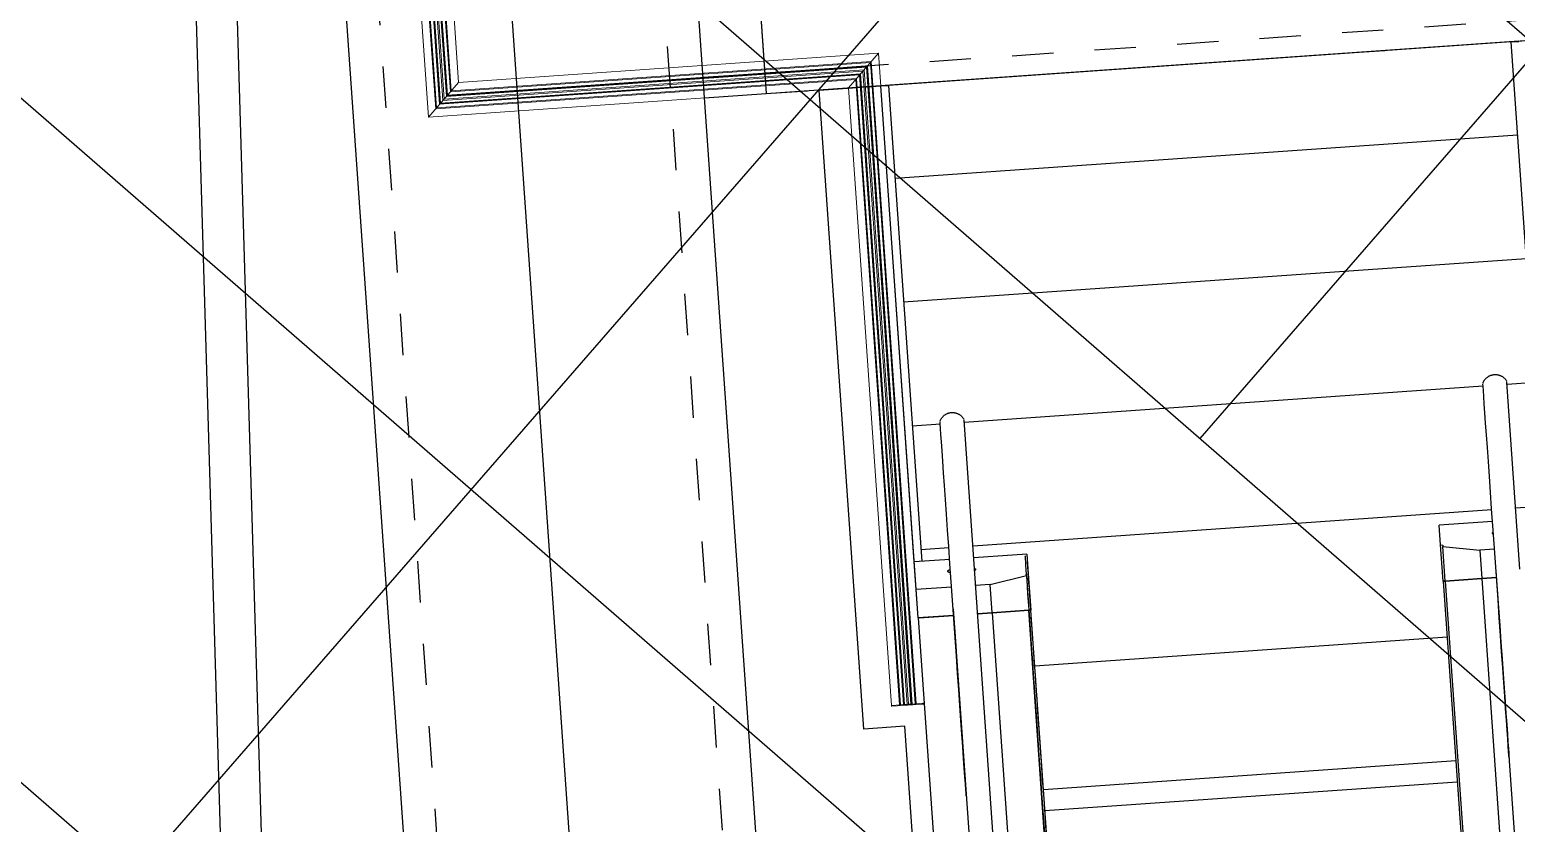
# Model space of a CAD drawing. Header units: millimetres. Extents: x 50357 to 985146, y 723188 to 1803594.
# Drawn here: x 834546.901 to 834550.497, y 818140.535 to 818142.455 of the extents above; entities that cross this region are included whole.
import ezdxf
from ezdxf.xclip import XClip

# ---------------------------------------------------------------- set-up
doc = ezdxf.new("R2010")
doc.units = ezdxf.units.MM
doc.header["$LTSCALE"] = 3
doc.header["$MEASUREMENT"] = 0
doc.linetypes.add('DASHED2', pattern=[0.375, 0.25, -0.125])
doc.linetypes.add('XXASB-PIW-ARC-DWG-1012-MWP-XXXX-WS3-XC$0$XXXXX-PIW-P-ASB_BRIDGE_DECK_STR-XXX$0$Member Hidden', pattern=[4.5, 2.5, -2])
doc.layers.add('-Excluded area line', color=7, linetype='DASHED2', lineweight=40)
doc.layers.add('00_Xref', color=7, linetype='Continuous')
for name, color, linetype, true_color in [('WKD071__', 7, 'Continuous', 0x6e6e6e), ('XXASB-PIW-ARC-DWG-1012-MWP-XXXX-WS3-XC$0$XXXXX-PIW-P-ASB_BRIDGE_DECK_STR-XXX$0$ADS280__', 7, 'Continuous', 0x6e6e6e), ('XXASB-PIW-ARC-DWG-1012-MWP-XXXX-WS3-XC$0$XXXXX-PIW-P-ASB_BRIDGE_DECK_STR-XXX$0$ADS280_B', 7, 'Continuous', 0x6e6e6e), ('XXASB-PIW-ARC-DWG-1012-MWP-XXXX-WS3-XC$0$XXXXX-PIW-P-ASB_BRIDGE_DECK_STR-XXX$0$ADS280_BSteel', 7, 'Continuous', 0x6e6e6e), ('XXASB-PIW-ARC-DWG-1012-MWP-XXXX-WS3-XC$0$XXXXX-PIW-P-ASB_BRIDGE_DECK_STR-XXX$0$ADS280_H', 7, 'XXASB-PIW-ARC-DWG-1012-MWP-XXXX-WS3-XC$0$XXXXX-PIW-P-ASB_BRIDGE_DECK_STR-XXX$0$Member Hidden', 0x6e6e6e), ('XXASB-PIW-ARC-DWG-1012-MWP-XXXX-WS3-XC$0$XXXXX-PIW-P-ASB_BRIDGE_STAIR_ESCALATOR-XXX$0$A-GENM', 7, 'Continuous', 0x6e6e6e), ('XXASB-PIW-ARC-DWG-1012-MWP-XXXX-WS3-XC$0$XXXXX-PIW-P-ASB_BRIDGE_STAIR_ESCALATOR-XXX$0$Q-SPCQ-1', 7, 'Continuous', 0x6e6e6e)]:
    doc.layers.add(name, color=color, linetype=linetype, true_color=true_color)
for name, color, linetype, lineweight, true_color in [('XXASB-PIW-ARC-DWG-1012-MWP-XXXX-WS3-XC$0$XXXXX-PIW-P-ASB_BRIDGE_DECK_ARC-XXX$0$A-FLOR-HRAL', 7, 'Continuous', 13, 0x6e6e6e), ('XXASB-PIW-ARC-DWG-1012-MWP-XXXX-WS3-XC$0$XXXXX-PIW-P-ASB_BRIDGE_DECK_ARC-XXX$0$A-GENM', 7, 'Continuous', 13, 0x6e6e6e), ('XXASB-PIW-ARC-DWG-1012-MWP-XXXX-WS3-XC$0$XXXXX-PIW-P-ASB_BRIDGE_DECK_ARC-XXX$0$ADS280__', 7, 'Continuous', 13, 0x6e6e6e)]:
    doc.layers.add(name, color=color, linetype=linetype, lineweight=lineweight, true_color=true_color)

# ---------------------------------------------------------------- blocks, each defined once
blk = doc.blocks.new('x-baseplan')
blk.add_lwpolyline([(834550.5505, 818213.8099), (834557.1707, 818119.1058), (834549.7388, 818118.5863), (834547.9798, 818143.7498), (834547.5808, 818143.722), (834547.5407, 818144.2956), (834539.9643, 818143.7659), (834540.0207, 818142.9597), (834532.4541, 818142.4509), (834523.9731, 818144.3196), (834526.2542, 818154.6723), (834539.4112, 818151.6754), (834539.6457, 818148.3218), (834547.2222, 818148.8514), (834547.1833, 818149.4081), (834547.5823, 818149.436), (834542.9962, 818215.0413), (834543.2207, 818215.057), (834550.326, 818213.7942), (834550.5505, 818213.8099)])
blk = doc.blocks.new('XXASB-PIW-ARC-DWG-1012-MWP-XXXX-WS3-XC$0$XXXXX-PIW-P-ASB_BRIDGE_DECK_ARC-XXX$0$Railing - End-Caps_0070CER10-01A-V1-DECK F_F_L__ARC')
at = {"layer": 'XXASB-PIW-ARC-DWG-1012-MWP-XXXX-WS3-XC$0$XXXXX-PIW-P-ASB_BRIDGE_DECK_ARC-XXX$0$A-FLOR-HRAL'}
for p, q in [((-39.5, 0), (-39.5, -2)), ((-39.5, 0), (-37, 0)), ((-36.9, 0), (-20.2, 0)), ((20.2, 0), (36.9, 0)), ((37, 0), (39.5, 0)), ((39.5, -2), (39.5, 0)), ((37, -2), (-37, -2))]:
    blk.add_line(p, q, dxfattribs=at)
for centre, start_param, end_param in [((-37, -2), 0, 2.356194), ((37, -2), 5.497787, 6.283185)]:
    blk.add_ellipse(centre, major_axis=(2.5, 0), ratio=0.000001, start_param=start_param, end_param=end_param, dxfattribs=at)
blk = doc.blocks.new('XXASB-PIW-ARC-DWG-1012-MWP-XXXX-WS3-XC$0$XXXXX-PIW-P-ASB_BRIDGE_DECK_ARC-XXX$0$Railing - Railing-3272704-DECK F_F_L__ARC')
at = {"layer": 'XXASB-PIW-ARC-DWG-1012-MWP-XXXX-WS3-XC$0$XXXXX-PIW-P-ASB_BRIDGE_DECK_ARC-XXX$0$A-FLOR-HRAL'}
for p, q in [((-673967, 100059.5), (-673967, 98564.5)), ((-673947.9, 98583.6), (-673947.9, 100059.5)), ((-673945.6, 98586), (-673945.6, 100059.5)), ((-673937.8, 98593.7), (-673937.8, 100059.5)), ((-673929.1, 98602.4), (-673929.1, 100059.5)), ((-673926.1, 98605.4), (-673926.1, 100059.5)), ((-673917.4, 98614.1), (-673917.4, 100059.5)), ((-673909.7, 98621.8), (-673909.7, 100059.5)), ((-673907.4, 98624.2), (-673907.4, 100059.5)), ((-673888.2, 98643.3), (-673888.2, 100059.5)), ((-673936.4, 98595.1), (-673936.4, 99595.5)), ((-673935.4, 98596.1), (-673935.4, 99595.5)), ((-673919.9, 98611.7), (-673919.9, 99595.5)), ((-673918.9, 98612.7), (-673918.9, 99595.5)), ((-673909.7, 98621.8), (-672891.1, 98621.8)), ((-673907.4, 98624.2), (-672888.8, 98624.2)), ((-672869.6, 98643.3), (-673888.2, 98643.3)), ((-672891.1, 97066.5), (-672891.1, 98621.8)), ((-672888.8, 97066.5), (-672888.8, 98624.2)), ((-672869.7, 97066.5), (-672869.6, 98643.3)), ((-673947.9, 98583.6), (-672929.3, 98583.6)), ((-673945.6, 98586), (-672927, 98586)), ((-673937.8, 98593.7), (-672919.2, 98593.7)), ((-673936.4, 98595.1), (-672917.8, 98595.1)), ((-673935.4, 98596.1), (-672916.8, 98596.1)), ((-673929.2, 98602.4), (-672910.6, 98602.4)), ((-673926.1, 98605.4), (-672907.5, 98605.4)), ((-673919.9, 98611.7), (-672901.3, 98611.6)), ((-673918.9, 98612.7), (-672900.3, 98612.6)), ((-673917.4, 98614.1), (-672898.8, 98614.1)), ((-672929.3, 97066.5), (-672929.3, 98583.6)), ((-672927, 97066.5), (-672927, 98586)), ((-672919.3, 97066.5), (-672919.2, 98593.7)), ((-672917.8, 97066.5), (-672917.8, 98595.1)), ((-672916.8, 97066.5), (-672916.8, 98596.1)), ((-672910.6, 97066.5), (-672910.5, 98602.4)), ((-672907.5, 97066.5), (-672907.5, 98605.4)), ((-672901.3, 97066.5), (-672901.3, 98611.6)), ((-672900.3, 97066.5), (-672900.3, 98612.6)), ((-672898.8, 97066.5), (-672898.8, 98614.1)), ((-673967, 98564.5), (-672948.4, 98564.5)), ((-672948.4, 98564.5), (-672948.5, 97066.5)), ((-672946, 97066.5), (-672946.6, 97066.5)), ((-672929.2, 97066.5), (-672946, 97066.5)), ((-672919.3, 97066.5), (-672927, 97066.5)), ((-672917.8, 97066.5), (-672919.3, 97066.5)), ((-672916.8, 97066.5), (-672917.8, 97066.5)), ((-672910.6, 97066.5), (-672916.8, 97066.5)), ((-672907.5, 97066.5), (-672910.6, 97066.5)), ((-672901.3, 97066.5), (-672907.5, 97066.5)), ((-672900.3, 97066.5), (-672901.3, 97066.5)), ((-672891.1, 97066.5), (-672898.8, 97066.5)), ((-672872.2, 97066.5), (-672888.9, 97066.5))]:
    blk.add_line(p, q, dxfattribs=at)
for centre, major_axis, start_param, end_param in [((-672946, 97066.5), (-2.5, 0), 1.493911, 7.256645), ((-672946, 97066.5), (-2.5, 0), 5.092109, 6.670303), ((-672946, 97066.5), (-2.5, 0), 0.513653, 0.693568), ((-672946, 97066.5), (-2.5, 0), 1.105571, 1.244222), ((-672926.6, 97066.5), (-2.78, 0), 5.575577, 7.70096), ((-672899.1, 97066.5), (-1.19, 0), 5.265091, 8.07538), ((-672891.5, 97066.5), (-2.78, 0), 1.792704, 3.044769), ((-672872.2, 97066.5), (-2.5, 0), 4.18879, 10.19882), ((-672872.2, 97066.5), (-2.5, 0), 3.926991, 9.307672), ((-672872.2, 97066.5), (-2.5, 0), 4.45059, 4.712389), ((-672872.2, 97066.5), (-2.5, 0), 3.665191, 4.135961), ((-672872.2, 97066.5), (-2.5, 0), 3.403392, 3.633188)]:
    blk.add_ellipse(centre, major_axis=major_axis, ratio=0.000001, start_param=start_param, end_param=end_param, dxfattribs=at)
at = {"layer": 'XXASB-PIW-ARC-DWG-1012-MWP-XXXX-WS3-XC$0$XXXXX-PIW-P-ASB_BRIDGE_DECK_ARC-XXX$0$A-GENM'}
for p, q in [((-673888.2, 98643.3), (-673967, 98564.5)), ((-672869.6, 98643.3), (-672948.4, 98564.5))]:
    blk.add_line(p, q, dxfattribs=at)
at = {"extrusion": (0, 0, -1), "zscale": -1, "rotation": 0.0002948635560541268}
blk.add_blockref('XXASB-PIW-ARC-DWG-1012-MWP-XXXX-WS3-XC$0$XXXXX-PIW-P-ASB_BRIDGE_DECK_ARC-XXX$0$Railing - End-Caps_0070CER10-01A-V1-DECK F_F_L__ARC', (672909.1, 97066.5), dxfattribs=at)
blk = doc.blocks.new('XXASB-PIW-ARC-DWG-1012-MWP-XXXX-WS3-XC$0$XXXXX-PIW-P-ASB_BRIDGE_DECK_ARC-XXX')
at = {"layer": 'XXASB-PIW-ARC-DWG-1012-MWP-XXXX-WS3-XC$0$XXXXX-PIW-P-ASB_BRIDGE_DECK_ARC-XXX$0$ADS280__'}
for p, q in [((834548682.6, 818142300.3), (834548571.4, 818143891.4)), ((834550503.2, 818142427.6), (834548682.6, 818142300.3))]:
    blk.add_line(p, q, dxfattribs=at)
at = {"layer": 'XXASB-PIW-ARC-DWG-1012-MWP-XXXX-WS3-XC$0$XXXXX-PIW-P-ASB_BRIDGE_DECK_ARC-XXX$0$A-FLOR-HRAL', "rotation": 3.999000000000387}
blk.add_blockref('XXASB-PIW-ARC-DWG-1012-MWP-XXXX-WS3-XC$0$XXXXX-PIW-P-ASB_BRIDGE_DECK_ARC-XXX$0$Railing - Railing-3272704-DECK F_F_L__ARC', (835227065.1, 818090920.5), dxfattribs=at)
blk = doc.blocks.new('XXASB-PIW-ARC-DWG-1012-MWP-XXXX-WS3-XC$0$XXXXX-PIW-P-ASB_BRIDGE_DECK_STR-XXX$0$Hanger Rod M100 - Horiziontal Rod-3293526-DECK F_F_L__STR')
at = {"layer": 'XXASB-PIW-ARC-DWG-1012-MWP-XXXX-WS3-XC$0$XXXXX-PIW-P-ASB_BRIDGE_DECK_STR-XXX$0$ADS280_B'}
for p, q in [((1181.9, 50), (-4877.3, 50)), ((-4877.3, -50), (1181.9, -50))]:
    blk.add_line(p, q, dxfattribs=at)
blk = doc.blocks.new('XXASB-PIW-ARC-DWG-1012-MWP-XXXX-WS3-XC$0$XXXXX-PIW-P-ASB_BRIDGE_DECK_STR-XXX')
at = {"layer": 'XXASB-PIW-ARC-DWG-1012-MWP-XXXX-WS3-XC$0$XXXXX-PIW-P-ASB_BRIDGE_DECK_STR-XXX$0$ADS280__'}
for p, q in [((834548571.4, 818143891.4), (834548682.6, 818142300.3)), ((834548682.6, 818142300.3), (834550653.1, 818142438.1))]:
    blk.add_line(p, q, dxfattribs=at)
at = {"layer": 'XXASB-PIW-ARC-DWG-1012-MWP-XXXX-WS3-XC$0$XXXXX-PIW-P-ASB_BRIDGE_DECK_STR-XXX$0$ADS280_B'}
for p, q in [((834548143.2, 818135676.6), (834542828.6, 818211703.5)), ((834548991.1, 818135735.9), (834548392.1, 818144304.9)), ((834548533, 818142289.9), (834548682.6, 818142300.3))]:
    blk.add_line(p, q, dxfattribs=at)
at = {"layer": 'XXASB-PIW-ARC-DWG-1012-MWP-XXXX-WS3-XC$0$XXXXX-PIW-P-ASB_BRIDGE_DECK_STR-XXX$0$ADS280_H'}
for p, q in [((834548223, 818135682.2), (834547311.9, 818148715.4)), ((834548911.3, 818135730.3), (834548312.5, 818144296.3)), ((834548679.1, 818142350.2), (834554913.9, 818142786)), ((834548682.6, 818142300.3), (834554917.4, 818142736.2)), ((834548529.5, 818142339.7), (834548679.1, 818142350.2))]:
    blk.add_line(p, q, dxfattribs=at)
at = {"layer": 'XXASB-PIW-ARC-DWG-1012-MWP-XXXX-WS3-XC$0$XXXXX-PIW-P-ASB_BRIDGE_DECK_STR-XXX$0$ADS280_BSteel', "linetype": 'XXASB-PIW-ARC-DWG-1012-MWP-XXXX-WS3-XC$0$XXXXX-PIW-P-ASB_BRIDGE_DECK_STR-XXX$0$Member Hidden', "rotation": 91.70044239157103}
blk.add_blockref('XXASB-PIW-ARC-DWG-1012-MWP-XXXX-WS3-XC$0$XXXXX-PIW-P-ASB_BRIDGE_DECK_STR-XXX$0$Hanger Rod M100 - Horiziontal Rod-3293526-DECK F_F_L__STR', (834547365.9, 818142045.6), dxfattribs=at)
blk = doc.blocks.new('XXASB-PIW-ARC-DWG-1012-MWP-XXXX-WS3-XC$0$XXXXX-PIW-P-ASB_BRIDGE_STAIR_ESCALATOR-XXX$0$KONEGL-TravelMaster110_Escalator_Single_metric - TM110 - 101384-V1-DECK F_F_L__STR')
at = {"layer": 'XXASB-PIW-ARC-DWG-1012-MWP-XXXX-WS3-XC$0$XXXXX-PIW-P-ASB_BRIDGE_STAIR_ESCALATOR-XXX$0$Q-SPCQ-1'}
h = blk.add_hatch(dxfattribs=at)
h.set_pattern_fill('FP_3', color=256, style=0, pattern_type=2)
h.set_pattern_definition([(270, (-87448.5, -671946.4), (300, 2e-14), [])])
h.paths.add_polyline_path([(9334.9, -500), (9957.2, -500), (9957.2, -629.2), (10292.2, -629.8), (10300.6, -634.3), (10307.7, -643.1), (10311.1, -655), (10311.1, -658.3), (10309.7, -667.5), (10302.5, -680.3), (10297.9, -684.4), (10290.9, -687.4), (9957.2, -687.4), (9957.2, -755), (11111.5, -755), (11111.5, 755), (9957.2, 755), (9957.2, 687.4), (10293.5, 686.3), (10299.4, 683.1), (10303.4, 679.6), (10310.2, 666.3), (10309.7, 648.6), (10307, 642.2), (10300.6, 634.3), (10290.9, 629.2), (9957.2, 628.2), (9957.2, 500), (9334.9, 500), (9334.9, -500)], flags=0)
for p, q in [((9821.5, 773.5), (8435.2, 773.5)), ((9821.5, 773.6), (9890.2, 773.6)), ((9821.5, 687.4), (9821.5, 773.6)), ((9821.5, 771), (9821.5, 687.4)), ((9890.2, 773.6), (9957.2, 773.6)), ((9890.2, 687.4), (9890.2, 773.6)), ((9957.2, 687.4), (9957.2, 773.6)), ((9957.2, 773.5), (11111.5, 773.5)), ((11111.5, 773.5), (11111.5, 755)), ((11111.5, 755), (9957.2, 755)), ((11111.5, 755), (9957.2, 755)), ((11111.5, -755), (11111.5, 755)), ((9837.7, 687.4), (7817.7, 687.4)), ((7817.7, 629.2), (9837.7, 629.2)), ((9821.5, 593.5), (9821.5, 629.2)), ((9821.5, 629.2), (9821.5, 593.5)), ((9837.7, 629.2), (10290.9, 629.2)), ((9890.2, 593.5), (9890.2, 629.2)), ((9957.2, 500), (9957.2, 629.2)), ((9821.5, 593.5), (8435.2, 593.5)), ((9821.5, 505), (9821.5, 593.5)), ((9821.5, 593.5), (9890.2, 593.5)), ((9821.5, 593.5), (9821.5, 505)), ((9890.2, 593.5), (9905.6, 505)), ((8435.2, 505), (9821.5, 505)), ((9821.5, 500), (9821.5, 505)), ((9905.6, 505), (9821.5, 505)), ((9821.5, 505), (9821.5, 500)), ((9905.6, 505), (9908.6, 505)), ((9908.6, 505), (9909.5, 500)), ((8435.2, 500), (9821.5, 500)), ((9334.9, 500), (9334.9, -500)), ((9334.9, 500), (9334.9, -500)), ((9909.5, 500), (9821.5, 500)), ((9957.2, 500), (9909.5, 500)), ((9821.5, -500), (8435.2, -500)), ((9821.5, -500), (9909.5, -500)), ((9821.5, -505), (9821.5, -500)), ((9821.5, -500), (9821.5, -505)), ((9909.5, -500), (9908.6, -505)), ((9909.5, -500), (9957.2, -500)), ((9957.2, -629.2), (9957.2, -500)), ((9821.5, -505), (8435.2, -505)), ((9821.5, -593.5), (9821.5, -505)), ((9821.5, -505), (9905.6, -505)), ((9821.5, -505), (9821.5, -593.5)), ((9905.6, -505), (9890.2, -593.5)), ((9908.6, -505), (9905.6, -505)), ((9821.5, -593.5), (8435.2, -593.5)), ((9890.2, -593.5), (9821.5, -593.5)), ((9821.5, -629.2), (9821.5, -593.5)), ((9821.5, -593.5), (9821.5, -629.2)), ((9890.2, -629.2), (9890.2, -593.5)), ((9837.7, -629.2), (7817.7, -629.2)), ((9837.7, -687.4), (10290.9, -687.4)), ((9957.2, -755), (11111.5, -755)), ((9957.2, -755), (11111.5, -755)), ((11111.5, -755), (11111.5, -773.5))]:
    blk.add_line(p, q, dxfattribs=at)
at = {"layer": 'XXASB-PIW-ARC-DWG-1012-MWP-XXXX-WS3-XC$0$XXXXX-PIW-P-ASB_BRIDGE_STAIR_ESCALATOR-XXX$0$Q-SPCQ-1', "flags": 128}
for points in [[(10292.5, 687.4), (10293.6, 686.9), (10294.8, 686.3), (10295.9, 685.7), (10297, 685), (10298, 684.3), (10299, 683.5), (10300, 682.8), (10301, 681.9), (10301.9, 681.1), (10302.8, 680.2), (10303.7, 679.2), (10304.5, 678.2), (10305.3, 677.2), (10306, 676.2), (10306.7, 675.1), (10307.4, 674.1), (10308, 672.9), (10308.5, 671.8), (10309, 670.6), (10309.5, 669.5), (10309.9, 668.3), (10310.3, 667.1), (10310.6, 665.8), (10310.9, 664.6), (10311.1, 663.3), (10311.3, 662.1), (10311.4, 660.8), (10311.5, 659.5), (10311.5, 658.3), (10311.5, 657), (10311.4, 655.7), (10311.3, 654.5), (10311.1, 653.2), (10310.9, 652), (10310.6, 650.7), (10310.3, 649.5), (10309.9, 648.3), (10309.5, 647.1), (10309, 645.9), (10308.5, 644.8), (10307.9, 643.6), (10307.3, 642.5), (10306.7, 641.4), (10306, 640.4), (10305.2, 639.3), (10304.5, 638.3), (10303.6, 637.3), (10302.8, 636.4), (10301.9, 635.5), (10301, 634.6), (10300, 633.8), (10299, 633), (10298, 632.3), (10296.9, 631.6), (10295.8, 630.9), (10294.7, 630.3), (10293.6, 629.7), (10292.5, 629.2)], [(10292.5, -629.2), (10293.6, -629.7), (10294.8, -630.3), (10295.9, -630.9), (10297, -631.6), (10298, -632.3), (10299, -633), (10300, -633.8), (10301, -634.7), (10301.9, -635.5), (10302.8, -636.4), (10303.7, -637.4), (10304.5, -638.3), (10305.3, -639.3), (10306, -640.4), (10306.7, -641.4), (10307.4, -642.5), (10308, -643.6), (10308.5, -644.8), (10309, -645.9), (10309.5, -647.1)], [(10309.5, -647.1), (10309.9, -648.3), (10310.3, -649.5), (10310.6, -650.8), (10310.9, -652), (10311.1, -653.3), (10311.3, -654.5), (10311.4, -655.8), (10311.5, -657), (10311.5, -658.3), (10311.5, -659.6), (10311.4, -660.8), (10311.3, -662.1), (10311.1, -663.4), (10310.9, -664.6), (10310.6, -665.9), (10310.3, -667.1), (10309.9, -668.3), (10309.5, -669.5), (10309, -670.7), (10308.5, -671.8), (10307.9, -673), (10307.3, -674.1), (10306.7, -675.2), (10306, -676.2), (10305.2, -677.3), (10304.5, -678.3), (10303.6, -679.2), (10302.8, -680.2), (10301.9, -681.1), (10301, -681.9), (10300, -682.8), (10299, -683.6), (10298, -684.3), (10296.9, -685), (10295.8, -685.7), (10294.7, -686.3), (10293.6, -686.9), (10292.5, -687.4)]]:
    blk.add_lwpolyline(points, dxfattribs=at)
at = {"layer": 'XXASB-PIW-ARC-DWG-1012-MWP-XXXX-WS3-XC$0$XXXXX-PIW-P-ASB_BRIDGE_STAIR_ESCALATOR-XXX$0$Q-SPCQ-1'}
for centre, major_axis, start_param, end_param in [((9821.5, 771), (0, 2.5), 4.712389, 4.970341), ((9837.7, 687.4), (-454.8, 0), 4.712389, 9.342105), ((8435.2, 505), (1518.4, 0), 0, 2.22745), ((8435.2, 500), (1502.4, 0), 4.213205, 6.283185), ((9837.7, -629.2), (-454.8, 0), 4.712389, 9.342107)]:
    blk.add_ellipse(centre, major_axis=major_axis, ratio=0.000001, start_param=start_param, end_param=end_param, dxfattribs=at)
for points, knots in [([(9924.8, 687.6), (9924.9, 687.9), (9925, 688.5), (9925.2, 689.1), (9925.4, 689.8), (9925.6, 690.5), (9925.9, 691.3), (9926.3, 691.9), (9926.6, 692.5), (9926.9, 693), (9927.4, 693.5), (9928.3, 694.2), (9929.2, 694.2), (9930.1, 693.6), (9930.6, 693), (9931, 692.5), (9931.4, 691.6), (9931.8, 690.7), (9932.1, 689.9), (9932.2, 689.5), (9932.4, 688.8), (9932.6, 688.1), (9932.7, 687.6)], [0.1687053, 0.1687053, 0.1687053, 0.1687053, 0.1944444, 0.2083333, 0.2222222, 0.25, 0.2777778, 0.3055556, 0.3333333, 0.3611111, 0.3888889, 0.4444444, 0.5555556, 0.6111111, 0.6388889, 0.6666667, 0.7083333, 0.75, 0.7708333, 0.78125, 0.7916667, 0.8312066, 0.8312066, 0.8312066, 0.8312066]), ([(9930.9, 628.2), (9930.8, 628), (9930.6, 627.7), (9930.1, 627.1), (9929.2, 626.5), (9928.3, 626.5), (9927.4, 627.2), (9926.9, 627.7), (9926.7, 628), (9926.6, 628.2)], [0.3333333, 0.3333333, 0.3333333, 0.3333333, 0.3611111, 0.3888889, 0.4444444, 0.5555556, 0.6111111, 0.6388889, 0.6666667, 0.6666667, 0.6666667, 0.6666667]), ([(9926.6, -628.2), (9926.7, -628), (9926.9, -627.7), (9927.4, -627.2), (9928.3, -626.5), (9929.2, -626.5), (9930.1, -627.1), (9930.6, -627.7), (9930.8, -628), (9930.9, -628.2)], [0.3333333, 0.3333333, 0.3333333, 0.3333333, 0.3611111, 0.3888889, 0.4444444, 0.5555556, 0.6111111, 0.6388889, 0.6666667, 0.6666667, 0.6666667, 0.6666667])]:
    blk.add_open_spline(points, degree=3, knots=knots, dxfattribs=at)
blk = doc.blocks.new('XXASB-PIW-ARC-DWG-1012-MWP-XXXX-WS3-XC$0$XXXXX-PIW-P-ASB_BRIDGE_STAIR_ESCALATOR-XXX')
at = {"layer": 'XXASB-PIW-ARC-DWG-1012-MWP-XXXX-WS3-XC$0$XXXXX-PIW-P-ASB_BRIDGE_STAIR_ESCALATOR-XXX$0$A-GENM'}
blk.add_lwpolyline([(834550435.1, 818121216.2), (834550385.3, 818121212.7), (834549018.1, 818140770), (834548918.4, 818140763), (834548810.4, 818142308.3), (834548960, 818142318.7)], dxfattribs=at)
at = {"layer": 'XXASB-PIW-ARC-DWG-1012-MWP-XXXX-WS3-XC$0$XXXXX-PIW-P-ASB_BRIDGE_STAIR_ESCALATOR-XXX$0$Q-SPCQ-1', "rotation": 93.99870513611988}
blk.add_blockref('XXASB-PIW-ARC-DWG-1012-MWP-XXXX-WS3-XC$0$XXXXX-PIW-P-ASB_BRIDGE_STAIR_ESCALATOR-XXX$0$KONEGL-TravelMaster110_Escalator_Single_metric - TM110 - 101384-V1-DECK F_F_L__STR', (834550506.5, 818131288.2), dxfattribs=at)
blk = doc.blocks.new('XXASB-PIW-ARC-DWG-1012-MWP-XXXX-WS3-XC')
for name in ['XXASB-PIW-ARC-DWG-1012-MWP-XXXX-WS3-XC$0$XXXXX-PIW-P-ASB_BRIDGE_DECK_STR-XXX', 'XXASB-PIW-ARC-DWG-1012-MWP-XXXX-WS3-XC$0$XXXXX-PIW-P-ASB_BRIDGE_DECK_ARC-XXX', 'XXASB-PIW-ARC-DWG-1012-MWP-XXXX-WS3-XC$0$XXXXX-PIW-P-ASB_BRIDGE_STAIR_ESCALATOR-XXX']:
    blk.add_blockref(name, (0, 0))

msp = doc.modelspace()

# ---------------------------------------------------------------- hatches: boundary and pattern name
at = {"layer": '-Excluded area line'}
h = msp.add_hatch(dxfattribs=at)
h.set_pattern_fill('ANSI31', color=256)
h.set_pattern_definition([(45, (0, -1e-20), (-0.088388347648, 0.088388347648), [])])
edge = h.paths.add_edge_path(flags=0)
edge.add_arc((834576.0018, 818046.0853), 0.5122, 0, 360)
edge = h.paths.add_edge_path(flags=17)
edge.add_line((834509.6545, 817903.2275), (834493.6514, 818132.2001))
edge.add_line((834493.6514, 818132.2001), (834495.2223, 818132.3099))
edge.add_line((834495.2223, 818132.3099), (834492.4442, 818172.006))
edge.add_line((834492.4442, 818172.006), (834490.7844, 818173.101))
edge.add_line((834490.7844, 818173.101), (834489.6765, 818188.9415))
edge.add_line((834489.6765, 818188.9415), (834489.6774, 818188.9421))
edge.add_arc((834477.0466, 818171.6149), 21.4422, 53.90525, 53.90955, ccw=False)
edge.add_line((834489.6787, 818188.9412), (834492.8109, 818186.3755))
edge.add_line((834492.8109, 818186.3755), (834497.7494, 818181.813))
edge.add_arc((834561.6075, 818267.2782), 106.6872, 233.233545, 261.758005)
edge.add_line((834546.3134, 818161.6929), (834554.1557, 818160.6631))
edge.add_line((834554.1557, 818160.6631), (834570.5637, 818158.5084))
edge.add_line((834570.5637, 818158.5084), (834605.9636, 818157.5669))
edge.add_line((834605.9636, 818157.5669), (834605.9639, 818157.5666))
edge.add_line((834605.9639, 818157.5666), (834605.9667, 818157.5668))
edge.add_line((834605.9667, 818157.5668), (834630.1531, 818158.3824))
edge.add_line((834630.1531, 818158.3824), (834633.0978, 818158.5888))
edge.add_line((834633.0978, 818158.5888), (834636.8138, 818105.5105))
edge.add_line((834636.8138, 818105.5105), (834642.7992, 818105.9295))
edge.add_line((834642.7992, 818105.9295), (834646.2911, 818056.0516))
edge.add_line((834646.2911, 818056.0516), (834640.3051, 818055.6325))
edge.add_line((834640.3051, 818055.6325), (834643.399, 818011.4407))
edge.add_line((834643.399, 818011.4407), (834641.1551, 818011.2836))
edge.add_line((834641.1551, 818011.2836), (834643.4009, 817979.1978))
edge.add_line((834643.4009, 817979.1978), (834644.173, 817967.859))
edge.add_line((834644.173, 817967.859), (834644.8988, 817967.9097))
edge.add_line((834644.8988, 817967.9097), (834645.6245, 817967.9604))
edge.add_line((834645.6245, 817967.9604), (834648.1218, 817931.8786))
edge.add_line((834648.1218, 817931.8786), (834646.7337, 817931.6033))
edge.add_line((834646.7337, 817931.6033), (834552.2507, 817919.4891))
edge.add_line((834552.2507, 817919.4891), (834509.6545, 817903.2275))
edge = h.paths.add_edge_path(flags=0)
edge.add_arc((834576.0018, 818046.0853), 0.5122, 0, 360)
h.paths.add_polyline_path([(834583.1485, 817943.8543), (834576.0018, 818046.0853), (834503.6783, 818041.0294), (834511.7505, 817925.5589), (834547.4409, 817939.3012)], flags=0)
h.paths.add_polyline_path([(834576.0018, 818046.0853), (834503.6783, 818041.0294), (834511.7505, 817925.5589), (834547.4409, 817939.3012), (834583.1485, 817943.8543)], flags=0)
h.paths.add_polyline_path([(834576.6662, 818044.0156), (834589.1533, 818044.8886), (834588.9683, 818047.5356), (834576.4812, 818046.6627)], flags=8)
h.paths.add_polyline_path([(834616.9632, 817995.7728), (834587.3341, 817993.7015), (834583.9069, 818042.7253), (834613.536, 818044.7966)], flags=0)
edge = h.paths.add_edge_path(flags=17)
edge.add_line((834509.6545, 817903.2275), (834493.6514, 818132.2001))
edge.add_line((834493.6514, 818132.2001), (834495.2223, 818132.3099))
edge.add_line((834495.2223, 818132.3099), (834492.4442, 818172.006))
edge.add_line((834492.4442, 818172.006), (834490.7844, 818173.101))
edge.add_line((834490.7844, 818173.101), (834489.6765, 818188.9415))
edge.add_line((834489.6765, 818188.9415), (834489.6774, 818188.9421))
edge.add_arc((834477.0466, 818171.6149), 21.4422, 53.90525, 53.90955, ccw=False)
edge.add_line((834489.6787, 818188.9412), (834492.8109, 818186.3755))
edge.add_line((834492.8109, 818186.3755), (834497.7494, 818181.813))
edge.add_arc((834561.6075, 818267.2782), 106.6872, 233.233545, 261.758005)
edge.add_line((834546.3134, 818161.6929), (834554.1557, 818160.6631))
edge.add_line((834554.1557, 818160.6631), (834570.5637, 818158.5084))
edge.add_line((834570.5637, 818158.5084), (834605.9636, 818157.5669))
edge.add_line((834605.9636, 818157.5669), (834605.9639, 818157.5666))
edge.add_line((834605.9639, 818157.5666), (834605.9667, 818157.5668))
edge.add_line((834605.9667, 818157.5668), (834630.1531, 818158.3824))
edge.add_line((834630.1531, 818158.3824), (834633.0978, 818158.5888))
edge.add_line((834633.0978, 818158.5888), (834636.8138, 818105.5105))
edge.add_line((834636.8138, 818105.5105), (834642.7992, 818105.9295))
edge.add_line((834642.7992, 818105.9295), (834646.2911, 818056.0516))
edge.add_line((834646.2911, 818056.0516), (834640.3051, 818055.6325))
edge.add_line((834640.3051, 818055.6325), (834643.399, 818011.4407))
edge.add_line((834643.399, 818011.4407), (834641.1551, 818011.2836))
edge.add_line((834641.1551, 818011.2836), (834643.4009, 817979.1978))
edge.add_line((834643.4009, 817979.1978), (834644.173, 817967.859))
edge.add_line((834644.173, 817967.859), (834644.8988, 817967.9097))
edge.add_line((834644.8988, 817967.9097), (834645.6245, 817967.9604))
edge.add_line((834645.6245, 817967.9604), (834648.1218, 817931.8786))
edge.add_line((834648.1218, 817931.8786), (834646.7337, 817931.6033))
edge.add_line((834646.7337, 817931.6033), (834552.2507, 817919.4891))
edge.add_line((834552.2507, 817919.4891), (834509.6545, 817903.2275))
edge = h.paths.add_edge_path(flags=0)
edge.add_line((834542.9142, 818105.8473), (834540.3821, 818142.0821))
edge.add_line((834540.3821, 818142.0821), (834533.5274, 818141.6208))
edge.add_line((834533.5274, 818141.6208), (834523.2582, 818143.8637))
edge.add_line((834523.2582, 818143.8637), (834525.899, 818155.8488))
edge.add_arc((834558.5896, 818267.564), 116.4, 237.276176, 253.689242, ccw=False)
edge.add_line((834495.6649, 818169.6383), (834500.3325, 818102.8705))
edge.add_line((834500.3325, 818102.8705), (834542.9142, 818105.8473))
h.paths.add_polyline_path([(834566.6351, 818107.5037), (834563.804, 818148.0022), (834606.4619, 818147.2761), (834609.0351, 818110.4697)], flags=0)
h = msp.add_hatch()
h.set_pattern_fill('ANSI38', color=256, scale=10)
h.set_pattern_definition([(318.9989, (834525.5252, 818208.8837), (0.820092, 0.943371), []), (48.9989, (834525.5252, 818208.8837), (0.696812, 2.706834), [3.125, -1.875])])
edge = h.paths.add_edge_path()
edge.add_line((834539.7435, 818152.2684), (834526.3736, 818155.2143))
edge.add_line((834526.3736, 818155.2143), (834523.9731, 818144.3196))
edge.add_line((834523.9731, 818144.3196), (834532.4541, 818142.4509))
edge.add_line((834532.4541, 818142.4509), (834540.3822, 818142.974))
edge.add_line((834540.3822, 818142.974), (834540.4439, 818142.0922))
edge.add_line((834540.4439, 818142.0922), (834542.5009, 818112.666))
edge.add_line((834542.5009, 818112.666), (834565.1617, 818114.2501))
edge.add_line((834565.1617, 818114.2501), (834563.2872, 818141.0655))
edge.add_line((834563.2872, 818141.0655), (834556.0284, 818141.1832))
edge.add_line((834556.0284, 818141.1832), (834555.3405, 818151.0238))
edge.add_line((834555.3405, 818151.0238), (834562.5993, 818150.9061))
edge.add_line((834562.5993, 818150.9061), (834562.0153, 818159.2601))
edge.add_line((834562.0153, 818159.2601), (834560.518, 818159.716))
edge.add_line((834560.518, 818159.716), (834554.7192, 818160.5625))
edge.add_arc((834570.7126, 818279.8246), 120.3297, 257.639716, 262.362038, ccw=False)
edge.add_line((834544.955, 818162.284), (834538.9467, 818163.4835))
edge.add_line((834538.9467, 818163.4835), (834539.7435, 818152.2684))

# ---------------------------------------------------------------- block references
at = {"layer": '00_Xref'}
ref = msp.add_blockref('x-baseplan', (0, 0), dxfattribs=at)
XClip(ref).set_block_clipping_path([(834202.4041511728, 818417.7787976696), (834906.6320897909, 818467.0097314056), (834956.0121295976, 817760.6488927433), (834251.7841909796, 817711.4179590072)])
at = {"layer": 'WKD071__', "xscale": 0.001, "yscale": 0.001, "zscale": 0.001}
msp.add_blockref('XXASB-PIW-ARC-DWG-1012-MWP-XXXX-WS3-XC', (0, 0), dxfattribs=at)

doc.saveas('drawing.dxf')
